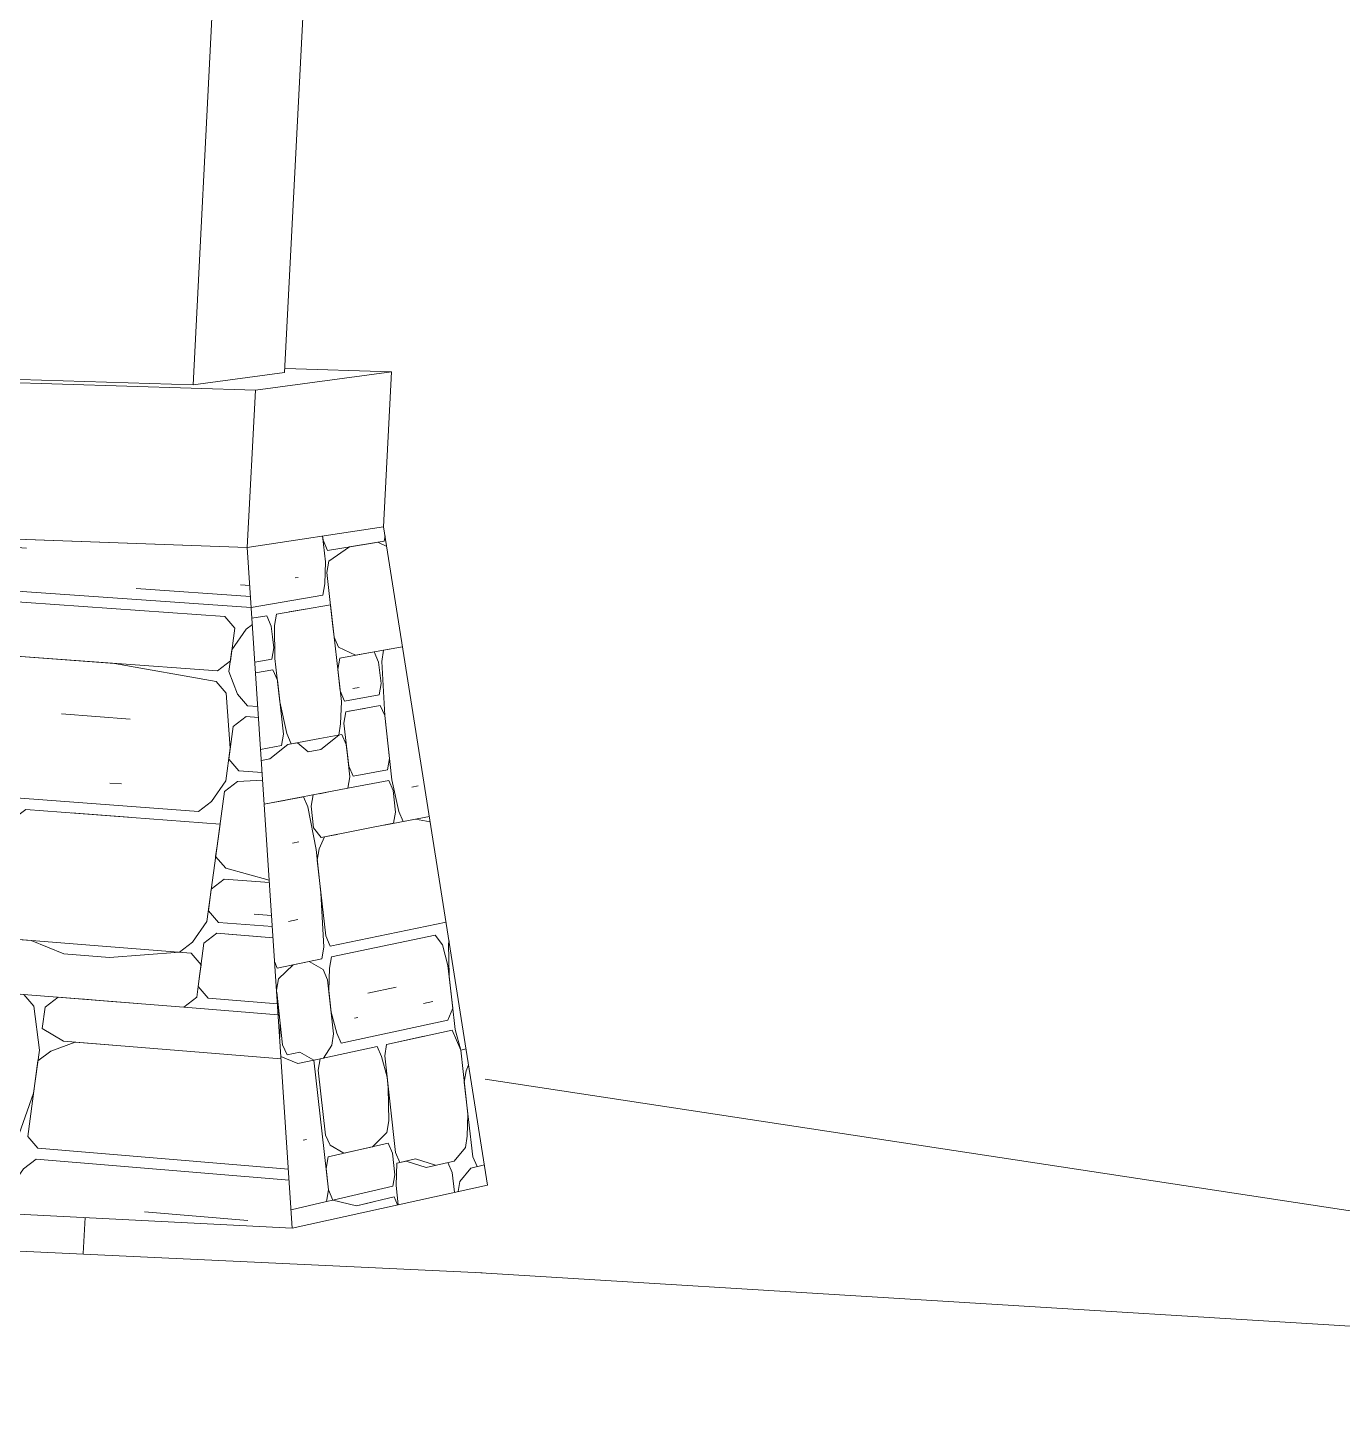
# Model space of a CAD drawing. Header units: inches. Extents: x 205 to 211, y -138 to -29.
# Drawn here: x 207.6575 to 207.7186, y -137.6607 to -137.5967 of the extents above; entities that cross this region are included whole.
import ezdxf

# ---------------------------------------------------------------- set-up
doc = ezdxf.new("R2010")
doc.units = ezdxf.units.IN
doc.header["$MEASUREMENT"] = 0
for name, color, linetype, lineweight in [('A-WALL', 113, 'Continuous', 13), ('A-WALL-PATT', 111, 'Continuous', 13), ('C-TOPO', 7, 'Continuous', 9), ('Q-CASE', 31, 'Continuous', 9), ('S-COLS', 52, 'Continuous', 9)]:
    doc.layers.add(name, color=color, linetype=linetype, lineweight=lineweight)

# ---------------------------------------------------------------- blocks, each defined once
blk = doc.blocks.new('FP_57-Looking SouthWest')
at = {"layer": 'A-WALL-PATT', "lineweight": 9}
for p, q in [((-71.553761, -137.620243), (-71.554284, -137.620206)), ((-71.549241, -137.622071), (-71.549009, -137.620352)), ((-71.549039, -137.620572), (-71.549009, -137.620352)), ((-71.549766, -137.622034), (-71.549039, -137.620572)), ((-71.543766, -137.620939), (-71.544823, -137.620865)), ((-71.549766, -137.622034), (-71.556651, -137.621549)), ((-71.556817, -137.622189), (-71.556642, -137.622052)), ((-71.550884, -137.622459), (-71.556642, -137.622052)), ((-71.548782, -137.622608), (-71.549241, -137.622071)), ((-71.550426, -137.622996), (-71.550884, -137.622459)), ((-71.550426, -137.622996), (-71.550695, -137.624993)), ((-71.549901, -137.623033), (-71.550493, -137.623495)), ((-71.534542, -137.624122), (-71.549901, -137.623033)), ((-71.533309, -137.623701), (-71.548782, -137.622608)), ((-71.533343, -137.62319), (-71.538667, -137.622815)), ((-71.533377, -137.622679), (-71.533804, -137.622649)), ((-71.534076, -137.624664), (-71.534542, -137.624122)), ((-71.557043, -137.625039), (-71.557436, -137.624576)), ((-71.549711, -137.625568), (-71.550628, -137.624494)), ((-71.534076, -137.624664), (-71.534279, -137.626174)), ((-71.533541, -137.624702), (-71.534211, -137.625671)), ((-71.533541, -137.624702), (-71.533258, -137.624482)), ((-71.557699, -137.625996), (-71.557585, -137.62515)), ((-71.556588, -137.625574), (-71.557177, -137.626034)), ((-71.551287, -137.625455), (-71.557043, -137.625039)), ((-71.555544, -137.62565), (-71.556588, -137.625574)), ((-71.552336, -137.625379), (-71.555544, -137.62565)), ((-71.539672, -137.626293), (-71.552336, -137.625379)), ((-71.550695, -137.624993), (-71.551287, -137.625455)), ((-71.549711, -137.625568), (-71.55017, -137.625031)), ((-71.534881, -137.626639), (-71.549711, -137.625568)), ((-71.557846, -137.631012), (-71.557177, -137.626034)), ((-71.557699, -137.625996), (-71.557832, -137.6261)), ((-71.539672, -137.626293), (-71.543383, -137.626025)), ((-71.534279, -137.626174), (-71.534881, -137.626639)), ((-71.534211, -137.625671), (-71.534347, -137.626678)), ((-71.534948, -137.627143), (-71.539672, -137.626293)), ((-71.534347, -137.626678), (-71.533949, -137.627724)), ((-71.558059, -137.626975), (-71.557833, -137.626992)), ((-71.557378, -137.627528), (-71.557833, -137.626992)), ((-71.534483, -137.627685), (-71.534949, -137.627143)), ((-71.557579, -137.629021), (-71.557378, -137.627528)), ((-71.534288, -137.630241), (-71.534483, -137.627684)), ((-71.533482, -137.628266), (-71.533949, -137.627724)), ((-71.538948, -137.628882), (-71.542132, -137.628648)), ((-71.534152, -137.629235), (-71.53355, -137.62877)), ((-71.532971, -137.628813), (-71.53355, -137.62877)), ((-71.533482, -137.628266), (-71.533005, -137.628301)), ((-71.558167, -137.62948), (-71.557579, -137.629021)), ((-71.534152, -137.629235), (-71.534356, -137.630746)), ((-71.558755, -137.629938), (-71.558826, -137.629933)), ((-71.558301, -137.630475), (-71.558755, -137.629938)), ((-71.558167, -137.62948), (-71.558698, -137.62944)), ((-71.558635, -137.632962), (-71.558301, -137.630475)), ((-71.549858, -137.630604), (-71.554055, -137.63029)), ((-71.548738, -137.630182), (-71.54979, -137.630104)), ((-71.534492, -137.631753), (-71.534288, -137.630242)), ((-71.557392, -137.631549), (-71.557846, -137.631012)), ((-71.53389, -137.631289), (-71.534356, -137.630746)), ((-71.53389, -137.631289), (-71.532802, -137.63137)), ((-71.557392, -137.631549), (-71.535762, -137.633183)), ((-71.539354, -137.631897), (-71.539885, -137.631857)), ((-71.535161, -137.63272), (-71.534492, -137.631753)), ((-71.534559, -137.632256), (-71.533957, -137.631793)), ((-71.532779, -137.631723), (-71.533957, -137.631793)), ((-71.558568, -137.632465), (-71.558635, -137.632962)), ((-71.558568, -137.632465), (-71.55798, -137.632007)), ((-71.545384, -137.632962), (-71.55798, -137.632007)), ((-71.552227, -137.632443), (-71.555369, -137.632205)), ((-71.534899, -137.634774), (-71.534559, -137.632256)), ((-71.558769, -137.633958), (-71.558635, -137.632962)), ((-71.558635, -137.632962), (-71.558702, -137.63346)), ((-71.544923, -137.633503), (-71.545384, -137.632962)), ((-71.543798, -137.633082), (-71.544395, -137.633543)), ((-71.534763, -137.633767), (-71.543798, -137.633082)), ((-71.539025, -137.633444), (-71.54168, -137.633243)), ((-71.535762, -137.633183), (-71.535161, -137.63272)), ((-71.558702, -137.63346), (-71.55929, -137.633917)), ((-71.545126, -137.635006), (-71.544395, -137.633543)), ((-71.544991, -137.634004), (-71.544923, -137.633503)), ((-71.535374, -137.638299), (-71.534763, -137.633767)), ((-71.545721, -137.635466), (-71.559977, -137.634367)), ((-71.55929, -137.633917), (-71.559922, -137.634155)), ((-71.545654, -137.634965), (-71.558769, -137.633958)), ((-71.545058, -137.634505), (-71.545654, -137.634965)), ((-71.544991, -137.634004), (-71.545058, -137.634505)), ((-71.545395, -137.63701), (-71.545126, -137.635006)), ((-71.534899, -137.634774), (-71.534967, -137.635278)), ((-71.54526, -137.636008), (-71.545721, -137.635466)), ((-71.5345, -137.635822), (-71.534967, -137.635278)), ((-71.532472, -137.636375), (-71.5345, -137.635822)), ((-71.545598, -137.638512), (-71.54526, -137.636008)), ((-71.53517, -137.636788), (-71.534568, -137.636326)), ((-71.532464, -137.636488), (-71.534568, -137.636326)), ((-71.545069, -137.638554), (-71.545395, -137.63701)), ((-71.53517, -137.636788), (-71.535306, -137.637795)), ((-71.552575, -137.638973), (-71.560999, -137.638306)), ((-71.546193, -137.638972), (-71.560871, -137.637814)), ((-71.536043, -137.639264), (-71.535374, -137.638299)), ((-71.53484, -137.638341), (-71.535306, -137.637795)), ((-71.532329, -137.638537), (-71.53484, -137.638341)), ((-71.532362, -137.638025), (-71.533169, -137.637962)), ((-71.552118, -137.639514), (-71.552575, -137.638973)), ((-71.545598, -137.638512), (-71.546193, -137.638972)), ((-71.544608, -137.639097), (-71.545069, -137.638554)), ((-71.534908, -137.638844), (-71.535509, -137.639306)), ((-71.532295, -137.639049), (-71.534908, -137.638844)), ((-71.532295, -137.639049), (-71.534374, -137.638886)), ((-71.551727, -137.640554), (-71.552118, -137.639513)), ((-71.55166, -137.640055), (-71.551593, -137.639555)), ((-71.551593, -137.639555), (-71.551, -137.639097)), ((-71.551, -137.639097), (-71.54837, -137.639306)), ((-71.54837, -137.639305), (-71.545136, -137.639055)), ((-71.545137, -137.639055), (-71.539837, -137.639473)), ((-71.54355, -137.63918), (-71.544608, -137.639097)), ((-71.542028, -137.639808), (-71.54355, -137.63918)), ((-71.536111, -137.639767), (-71.539837, -137.639473)), ((-71.536043, -137.639264), (-71.536644, -137.639725)), ((-71.535509, -137.639306), (-71.535781, -137.64132)), ((-71.558074, -137.64055), (-71.56151, -137.640274)), ((-71.55166, -137.640055), (-71.551727, -137.640554)), ((-71.539905, -137.639976), (-71.542028, -137.639808)), ((-71.536644, -137.639725), (-71.539905, -137.639976)), ((-71.535645, -137.640313), (-71.536111, -137.639767)), ((-71.535713, -137.640816), (-71.535645, -137.640313)), ((-71.559705, -137.640922), (-71.560226, -137.64088)), ((-71.551794, -137.641053), (-71.551727, -137.640554)), ((-71.551727, -137.640554), (-71.551269, -137.641096)), ((-71.535849, -137.641823), (-71.535713, -137.640816)), ((-71.535713, -137.640816), (-71.535781, -137.64132)), ((-71.552789, -137.644506), (-71.551862, -137.641553)), ((-71.552588, -137.643009), (-71.551794, -137.641054)), ((-71.551269, -137.641096), (-71.551862, -137.641553)), ((-71.551269, -137.641096), (-71.53645, -137.642284)), ((-71.543887, -137.641687), (-71.551269, -137.641096)), ((-71.547058, -137.641433), (-71.548639, -137.641306)), ((-71.535315, -137.641866), (-71.535781, -137.64132)), ((-71.543425, -137.642231), (-71.543887, -137.641687)), ((-71.543166, -137.644281), (-71.543426, -137.642232)), ((-71.542896, -137.642274), (-71.542298, -137.641815)), ((-71.542298, -137.641815), (-71.538581, -137.642113)), ((-71.539644, -137.642028), (-71.541238, -137.6419)), ((-71.53645, -137.642284), (-71.535849, -137.641823)), ((-71.535315, -137.641866), (-71.532091, -137.642123)), ((-71.553179, -137.643465), (-71.562148, -137.642734)), ((-71.56207, -137.642434), (-71.55318, -137.643465)), ((-71.543031, -137.643277), (-71.542896, -137.642274)), ((-71.532058, -137.642636), (-71.53645, -137.642284)), ((-71.552588, -137.643008), (-71.553179, -137.643465)), ((-71.553179, -137.643465), (-71.552722, -137.644007)), ((-71.545744, -137.643564), (-71.5468, -137.643478)), ((-71.542038, -137.643865), (-71.543031, -137.643277)), ((-71.552722, -137.644007), (-71.553192, -137.647501)), ((-71.541508, -137.643908), (-71.542636, -137.644324)), ((-71.531922, -137.644687), (-71.542038, -137.643865)), ((-71.539383, -137.644081), (-71.541508, -137.643908)), ((-71.553058, -137.646503), (-71.552789, -137.644506)), ((-71.543706, -137.648294), (-71.543234, -137.644782)), ((-71.543436, -137.646287), (-71.543166, -137.644281)), ((-71.543234, -137.644782), (-71.542636, -137.644324)), ((-71.555154, -137.646329), (-71.560373, -137.645896)), ((-71.558744, -137.645528), (-71.559265, -137.645485)), ((-71.552735, -137.648044), (-71.553058, -137.646503)), ((-71.544303, -137.648751), (-71.543436, -137.646287)), ((-71.553784, -137.647957), (-71.563297, -137.64716)), ((-71.547799, -137.646939), (-71.54938, -137.646808)), ((-71.560641, -137.647885), (-71.563424, -137.647651)), ((-71.560641, -137.647885), (-71.560187, -137.648426)), ((-71.553192, -137.647501), (-71.553784, -137.647957)), ((-71.559934, -137.650461), (-71.560187, -137.648426)), ((-71.559666, -137.64847), (-71.559978, -137.650788)), ((-71.559078, -137.648016), (-71.559666, -137.64847)), ((-71.553851, -137.648456), (-71.559078, -137.648016)), ((-71.553394, -137.648999), (-71.553851, -137.648456)), ((-71.552277, -137.648588), (-71.552735, -137.648044)), ((-71.552277, -137.648588), (-71.5449, -137.649208)), ((-71.543244, -137.64884), (-71.543706, -137.648294)), ((-71.553071, -137.650541), (-71.553394, -137.648999)), ((-71.552344, -137.649087), (-71.552936, -137.649542)), ((-71.549649, -137.648809), (-71.552344, -137.649087)), ((-71.547013, -137.64903), (-71.549649, -137.648809)), ((-71.544967, -137.649709), (-71.547013, -137.64903)), ((-71.544303, -137.648751), (-71.5449, -137.649208)), ((-71.531583, -137.649817), (-71.543244, -137.64884)), ((-71.552936, -137.649542), (-71.553151, -137.651138)), ((-71.544506, -137.650255), (-71.544967, -137.649709)), ((-71.544573, -137.650757), (-71.543909, -137.649798)), ((-71.543909, -137.649798), (-71.543312, -137.649341)), ((-71.531549, -137.65033), (-71.543312, -137.649341)), ((-71.559978, -137.650788), (-71.559934, -137.65046)), ((-71.553138, -137.65104), (-71.553071, -137.650541)), ((-71.544724, -137.651874), (-71.544506, -137.650255)), ((-71.553219, -137.651157), (-71.553138, -137.65104)), ((-71.544708, -137.651759), (-71.544573, -137.650757)), ((-71.544664, -137.651877), (-71.544709, -137.651759)), ((-71.533466, -137.652208), (-71.538271, -137.6518))]:
    blk.add_line(p, q, dxfattribs=at)
blk = doc.blocks.new('FP_58-Looking SouthWest')
at = {"layer": 'A-WALL-PATT', "lineweight": 9}
for p, q in [((-71.529853, -137.621572), (-71.529989, -137.62037)), ((-71.529989, -137.62037), (-71.529967, -137.620571)), ((-71.527088, -137.620358), (-71.527132, -137.62061)), ((-71.529763, -137.621047), (-71.529967, -137.620571)), ((-71.529763, -137.621047), (-71.52786, -137.620731)), ((-71.528736, -137.620877), (-71.529706, -137.621547)), ((-71.527422, -137.620658), (-71.528736, -137.620877)), ((-71.527132, -137.62061), (-71.52786, -137.620731)), ((-71.52701, -137.620857), (-71.527422, -137.620658)), ((-71.529887, -137.622597), (-71.529853, -137.621572)), ((-71.529797, -137.622072), (-71.529706, -137.621547)), ((-71.531124, -137.622295), (-71.531272, -137.62232)), ((-71.529514, -137.624573), (-71.529797, -137.622072)), ((-71.529978, -137.623122), (-71.529887, -137.622597)), ((-71.53331, -137.62369), (-71.529978, -137.623122)), ((-71.529627, -137.623572), (-71.53214, -137.624003)), ((-71.529118, -137.628073), (-71.529627, -137.623572)), ((-71.532586, -137.62408), (-71.533276, -137.624198)), ((-71.53238, -137.624558), (-71.532586, -137.62408)), ((-71.53214, -137.624003), (-71.532232, -137.624532)), ((-71.530806, -137.623775), (-71.531546, -137.623902)), ((-71.532324, -137.625061), (-71.53238, -137.624558)), ((-71.53221, -137.626067), (-71.532232, -137.624532)), ((-71.529514, -137.624573), (-71.529457, -137.625073)), ((-71.532267, -137.625564), (-71.532358, -137.626093)), ((-71.532324, -137.625061), (-71.532267, -137.625564)), ((-71.529254, -137.625547), (-71.529457, -137.625073)), ((-71.528464, -137.625917), (-71.529254, -137.625547)), ((-71.526279, -137.62553), (-71.528464, -137.625917)), ((-71.526271, -137.625529), (-71.527151, -137.625684)), ((-71.526273, -137.625516), (-71.526279, -137.62553)), ((-71.532358, -137.626093), (-71.533142, -137.626231)), ((-71.531982, -137.62808), (-71.53221, -137.626067)), ((-71.529287, -137.626573), (-71.529197, -137.626047)), ((-71.527588, -137.625762), (-71.529197, -137.626047)), ((-71.527385, -137.626234), (-71.527588, -137.625762)), ((-71.527273, -137.62723), (-71.527385, -137.626234)), ((-71.52724, -137.626208), (-71.527151, -137.625684)), ((-71.52724, -137.626208), (-71.527104, -137.628724)), ((-71.532301, -137.626597), (-71.533108, -137.62674)), ((-71.532096, -137.627073), (-71.532301, -137.626597)), ((-71.529287, -137.626573), (-71.529174, -137.627573)), ((-71.531811, -137.629589), (-71.532096, -137.627073)), ((-71.528295, -137.627414), (-71.528587, -137.627467)), ((-71.527273, -137.62723), (-71.527362, -137.627754)), ((-71.531662, -137.629562), (-71.531982, -137.62808)), ((-71.528971, -137.628047), (-71.529174, -137.627573)), ((-71.529151, -137.6291), (-71.529118, -137.628073)), ((-71.527362, -137.627754), (-71.528971, -137.628047)), ((-71.528914, -137.628546), (-71.529004, -137.629073)), ((-71.527306, -137.628253), (-71.528914, -137.628546)), ((-71.528035, -137.628386), (-71.528767, -137.62852)), ((-71.527104, -137.628724), (-71.527306, -137.628253)), ((-71.527104, -137.628724), (-71.526766, -137.631712)), ((-71.526878, -137.630716), (-71.527104, -137.628724)), ((-71.529151, -137.6291), (-71.529242, -137.629628)), ((-71.529004, -137.629073), (-71.528778, -137.631074)), ((-71.532441, -137.630734), (-71.531605, -137.630065)), ((-71.531811, -137.629589), (-71.531903, -137.63012)), ((-71.531457, -137.630037), (-71.531662, -137.629562)), ((-71.531605, -137.630065), (-71.530125, -137.629791)), ((-71.53116, -137.629982), (-71.531457, -137.630037)), ((-71.530659, -137.630402), (-71.53116, -137.629982)), ((-71.529095, -137.629601), (-71.530125, -137.629791)), ((-71.529242, -137.629628), (-71.530068, -137.630292)), ((-71.528891, -137.630073), (-71.529095, -137.629601)), ((-71.528835, -137.630573), (-71.528891, -137.630073)), ((-71.531903, -137.63012), (-71.532873, -137.630299)), ((-71.530068, -137.630292), (-71.530659, -137.630402)), ((-71.528721, -137.631574), (-71.528835, -137.630573)), ((-71.528835, -137.630573), (-71.528778, -137.631074)), ((-71.526878, -137.630716), (-71.526968, -137.631241)), ((-71.532839, -137.630808), (-71.532441, -137.630734)), ((-71.528575, -137.631546), (-71.528778, -137.631074)), ((-71.528575, -137.631546), (-71.526968, -137.631241)), ((-71.528812, -137.632102), (-71.528721, -137.631574)), ((-71.526911, -137.63174), (-71.528812, -137.632102)), ((-71.526709, -137.63221), (-71.526911, -137.63174)), ((-71.526766, -137.631712), (-71.526451, -137.633177)), ((-71.525549, -137.631987), (-71.525838, -137.632043)), ((-71.532705, -137.632843), (-71.528812, -137.632102)), ((-71.530876, -137.632495), (-71.532705, -137.632843)), ((-71.530671, -137.632969), (-71.530876, -137.632495)), ((-71.530523, -137.63294), (-71.530432, -137.63241)), ((-71.530432, -137.63241), (-71.529399, -137.632213)), ((-71.529694, -137.63227), (-71.530136, -137.632354)), ((-71.526709, -137.63221), (-71.526597, -137.633206)), ((-71.531766, -137.632664), (-71.532213, -137.632749)), ((-71.530296, -137.634949), (-71.530671, -137.632969)), ((-71.530409, -137.633945), (-71.530523, -137.63294)), ((-71.526597, -137.633206), (-71.526686, -137.633732)), ((-71.52625, -137.633647), (-71.526451, -137.633177)), ((-71.526686, -137.633732), (-71.530057, -137.634389)), ((-71.525669, -137.633534), (-71.527123, -137.633817)), ((-71.52625, -137.633647), (-71.525026, -137.633408)), ((-71.524986, -137.633656), (-71.525669, -137.633534)), ((-71.530057, -137.634389), (-71.530409, -137.633945)), ((-71.529909, -137.63436), (-71.530148, -137.63492)), ((-71.52932, -137.634245), (-71.529909, -137.63436)), ((-71.531093, -137.634591), (-71.53139, -137.634649)), ((-71.530068, -137.636957), (-71.530296, -137.634949)), ((-71.530239, -137.635451), (-71.530148, -137.63492)), ((-71.529841, -137.638965), (-71.530239, -137.635451)), ((-71.529932, -137.639498), (-71.530068, -137.636957)), ((-71.531139, -137.638201), (-71.531585, -137.638292)), ((-71.524248, -137.638326), (-71.529637, -137.639437)), ((-71.529637, -137.639437), (-71.529841, -137.638965)), ((-71.524762, -137.63894), (-71.52958, -137.639938)), ((-71.524417, -137.639377), (-71.524762, -137.63894)), ((-71.529932, -137.639497), (-71.530023, -137.64003)), ((-71.524161, -137.640339), (-71.524417, -137.639377)), ((-71.524129, -137.639317), (-71.52411, -137.639203)), ((-71.524104, -137.640835), (-71.524129, -137.639317)), ((-71.532102, -137.640461), (-71.532219, -137.640191)), ((-71.532102, -137.640461), (-71.530023, -137.64003)), ((-71.531357, -137.640307), (-71.532045, -137.640966)), ((-71.530615, -137.640153), (-71.531357, -137.640307)), ((-71.529966, -137.640533), (-71.530615, -137.640153)), ((-71.529671, -137.640471), (-71.52958, -137.639938)), ((-71.529761, -137.641004), (-71.529966, -137.640533)), ((-71.529704, -137.641506), (-71.529671, -137.640471)), ((-71.523936, -137.642323), (-71.524161, -137.640339)), ((-71.523824, -137.643315), (-71.524104, -137.640835)), ((-71.532045, -137.640966), (-71.532134, -137.641484)), ((-71.532127, -137.641588), (-71.531851, -137.644025)), ((-71.529477, -137.643515), (-71.529761, -137.641004)), ((-71.529591, -137.64251), (-71.529704, -137.641506)), ((-71.526568, -137.641356), (-71.527883, -137.641635)), ((-71.532022, -137.642511), (-71.532085, -137.642221)), ((-71.524858, -137.642012), (-71.525293, -137.642105)), ((-71.531965, -137.643015), (-71.532022, -137.642511)), ((-71.52933, -137.643483), (-71.529591, -137.64251)), ((-71.528356, -137.642761), (-71.528503, -137.642792)), ((-71.524168, -137.642882), (-71.523936, -137.642323)), ((-71.531988, -137.643691), (-71.531965, -137.643015)), ((-71.529125, -137.643953), (-71.52933, -137.643483)), ((-71.524168, -137.642882), (-71.529125, -137.643953)), ((-71.523968, -137.643347), (-71.527015, -137.644009)), ((-71.523568, -137.644276), (-71.523968, -137.643347)), ((-71.523568, -137.644276), (-71.523824, -137.643315)), ((-71.531645, -137.644497), (-71.531851, -137.644025)), ((-71.527453, -137.644104), (-71.530102, -137.644679)), ((-71.529954, -137.644647), (-71.529568, -137.644049)), ((-71.529477, -137.643515), (-71.529568, -137.644049)), ((-71.52725, -137.644572), (-71.527453, -137.644104)), ((-71.527104, -137.64454), (-71.527015, -137.644009)), ((-71.527015, -137.644009), (-71.525269, -137.643629)), ((-71.531141, -137.644905), (-71.53193, -137.644567)), ((-71.531645, -137.644497), (-71.531049, -137.644369)), ((-71.530399, -137.644744), (-71.531141, -137.644905)), ((-71.531049, -137.644369), (-71.530399, -137.644744)), ((-71.530399, -137.644744), (-71.529954, -137.644647)), ((-71.529715, -137.650782), (-71.530399, -137.644744)), ((-71.530102, -137.644679), (-71.530194, -137.645215)), ((-71.529954, -137.644647), (-71.530102, -137.644679)), ((-71.526991, -137.645539), (-71.52725, -137.644572)), ((-71.526595, -137.649037), (-71.527104, -137.64454)), ((-71.523317, -137.644221), (-71.523568, -137.644276)), ((-71.523231, -137.647251), (-71.523568, -137.644276)), ((-71.530194, -137.645215), (-71.529852, -137.648233)), ((-71.523312, -137.645236), (-71.523399, -137.645763)), ((-71.523312, -137.645236), (-71.523199, -137.644964)), ((-71.526935, -137.646039), (-71.526991, -137.645539)), ((-71.526911, -137.647571), (-71.526935, -137.646039)), ((-71.523007, -137.649234), (-71.523399, -137.645763)), ((-71.523263, -137.648276), (-71.523231, -137.647251)), ((-71.526911, -137.647571), (-71.527001, -137.648104)), ((-71.530741, -137.648433), (-71.53089, -137.648466)), ((-71.529647, -137.648702), (-71.529852, -137.648233)), ((-71.526944, -137.648604), (-71.529738, -137.649239)), ((-71.527001, -137.648104), (-71.527676, -137.64877)), ((-71.526741, -137.64907), (-71.526944, -137.648604)), ((-71.523351, -137.648805), (-71.523263, -137.648276)), ((-71.529829, -137.649776), (-71.529738, -137.649239)), ((-71.528999, -137.649071), (-71.529647, -137.648702)), ((-71.527676, -137.64877), (-71.528999, -137.649071)), ((-71.526628, -137.65007), (-71.526741, -137.64907)), ((-71.526393, -137.649503), (-71.526595, -137.649037)), ((-71.523871, -137.649434), (-71.523351, -137.648805)), ((-71.522807, -137.649697), (-71.523007, -137.649234)), ((-71.529829, -137.649776), (-71.529715, -137.650782)), ((-71.526539, -137.649536), (-71.526572, -137.650569)), ((-71.526101, -137.649436), (-71.526539, -137.649536)), ((-71.525665, -137.649336), (-71.526393, -137.649503)), ((-71.525173, -137.649734), (-71.526101, -137.649436)), ((-71.524738, -137.649634), (-71.525665, -137.649336)), ((-71.525173, -137.649734), (-71.523871, -137.649434)), ((-71.523959, -137.649964), (-71.524159, -137.6495)), ((-71.523094, -137.649763), (-71.523614, -137.650394)), ((-71.522464, -137.649617), (-71.523094, -137.649763)), ((-71.526628, -137.65007), (-71.526718, -137.650603)), ((-71.523854, -137.650889), (-71.523959, -137.649964)), ((-71.523614, -137.650394), (-71.52369, -137.650853)), ((-71.529715, -137.650782), (-71.529806, -137.651319)), ((-71.52951, -137.651251), (-71.529715, -137.650782)), ((-71.52951, -137.651251), (-71.526718, -137.650603)), ((-71.526661, -137.651103), (-71.527246, -137.65124)), ((-71.5265, -137.651474), (-71.526661, -137.651103)), ((-71.526572, -137.650569), (-71.52647, -137.651468)), ((-71.531458, -137.651702), (-71.529806, -137.651319)), ((-71.52951, -137.651251), (-71.529806, -137.651319)), ((-71.528421, -137.651513), (-71.52951, -137.651251)), ((-71.528421, -137.651513), (-71.527246, -137.65124)), ((-71.527686, -137.651342), (-71.528421, -137.651513))]:
    blk.add_line(p, q, dxfattribs=at)

msp = doc.modelspace()

# ---------------------------------------------------------------- linework, layer by layer
at = {"layer": 'A-WALL'}
for p, q in [((207.668051, -137.613596), (207.67439, -137.612732)), ((207.67439, -137.612732), (207.669442, -137.612577)), ((207.67439, -137.612732), (207.674015, -137.619939)), ((207.645253, -137.612871), (207.668051, -137.613596)), ((207.667675, -137.620902), (207.668051, -137.613596)), ((207.667675, -137.620902), (207.644896, -137.620094)), ((207.644896, -137.620094), (207.667675, -137.620902)), ((207.674015, -137.619939), (207.667675, -137.620902)), ((207.667675, -137.620902), (207.674015, -137.619939)), ((207.674015, -137.619939), (207.678853, -137.65055)), ((207.669768, -137.652558), (207.667675, -137.620902)), ((207.678853, -137.65055), (207.669768, -137.652558)), ((207.669768, -137.652558), (207.649418, -137.651513))]:
    msp.add_line(p, q, dxfattribs=at)
at = {"layer": 'C-TOPO'}
for p, q in [((207.777757, -137.660709), (207.678746, -137.645625)), ((207.65284, -137.653432), (207.678608, -137.654632)), ((207.777756, -137.660709), (207.678538, -137.654628))]:
    msp.add_line(p, q, dxfattribs=at)
at = {"layer": 'Q-CASE'}
for p, q in [((207.665156, -137.613347), (207.668687, -137.544416)), ((207.672937, -137.544471), (207.669411, -137.612773)), ((207.669411, -137.612773), (207.665156, -137.613347)), ((207.665156, -137.613347), (207.649981, -137.612866))]:
    msp.add_line(p, q, dxfattribs=at)
at = {"layer": 'S-COLS'}
msp.add_line((207.660127, -137.652054), (207.660041, -137.653742), dxfattribs=at)

# ---------------------------------------------------------------- block references
at = {"layer": 'A-WALL', "lineweight": 9}
for name in ['FP_57-Looking SouthWest', 'FP_58-Looking SouthWest']:
    msp.add_blockref(name, (279.20117, 0), dxfattribs=at)

doc.saveas('drawing.dxf')
